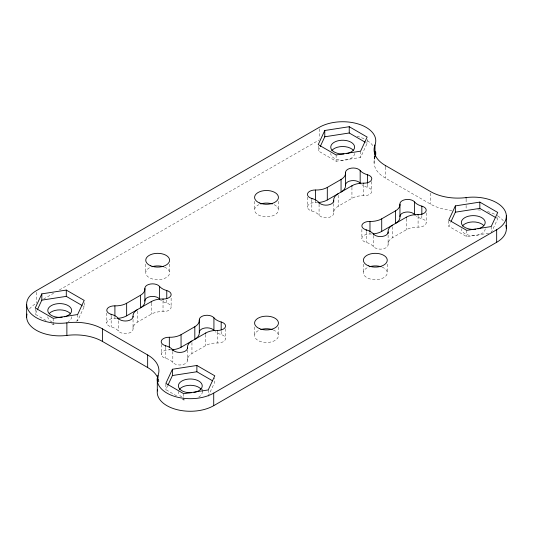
<?xml version="1.0" encoding="UTF-8"?>
<svg xmlns="http://www.w3.org/2000/svg" width="533" height="533" viewBox="0 0 533 533"><rect width="100%" height="100%" fill="white"/><g stroke="black" fill="none" stroke-linecap="round" stroke-linejoin="round"><path stroke-width="0.4" stroke-dasharray="2.67 2" d="M106.813 313.011L106.813 323.218M161.226 344.425L161.226 354.632M171.126 298.134L171.126 306.775M225.539 328.768L225.539 338.189M307.461 197.163L307.461 207.377M361.874 229.363L361.874 238.791M371.774 181.506L371.774 190.934M426.187 212.92L426.187 222.348M133.043 327.968L133.05 326.796M187.456 359.389L187.463 358.209M333.691 212.127L333.698 210.948M388.104 243.541L388.111 242.362M374.093 162.978L374.213 156.396M46.011 320.466L35.271 314.263L36.99 310.546M76.006 321.073L77.638 320.819L84.194 306.695L84.194 302.771M176.603 395.866L165.863 389.663L167.582 385.945M367.137 139.413L367.137 143.337L360.588 157.462L336.123 161.246L318.214 150.906L319.94 147.188M208.23 396.219L214.786 382.094L214.786 378.163M488.734 233.234L466.715 236.639L448.806 226.305L450.532 222.587M491.179 232.854L497.729 218.737L497.729 214.806M43.533 299.1L53.613 293.277M59.37 289.952L319.28 139.899M116.494 318.421A15.39 8.888 0 0 1 114.908 318.414A7.695 4.444 0 0 0 107.026 321.752A7.695 4.444 0 0 0 111.164 326.862A15.39 8.888 0 0 1 118.419 331.046A7.695 4.444 0 0 0 127.274 333.438A7.695 4.444 0 0 0 133.05 328.888A15.39 8.888 0 0 1 137.534 322.112L151.285 314.17A15.39 8.888 0 0 1 163.025 311.578A7.695 4.444 0 0 0 170.906 308.247A7.695 4.444 0 0 0 166.769 303.137A15.39 8.888 0 0 1 160.46 299.926M317.948 202.54A15.39 8.888 0 0 1 315.563 202.573A7.695 4.444 0 0 0 307.674 205.905A7.695 4.444 0 0 0 311.818 211.015A15.39 8.888 0 0 1 319.074 215.205A7.695 4.444 0 0 0 327.922 217.597A7.695 4.444 0 0 0 333.698 213.04A15.39 8.888 0 0 1 338.182 206.264L351.94 198.323A15.39 8.888 0 0 1 363.673 195.738A7.695 4.444 0 0 0 371.561 192.4A7.695 4.444 0 0 0 367.417 187.29A15.39 8.888 0 0 1 361.867 184.698M170.913 349.835A15.39 8.888 0 0 1 169.327 349.828A7.695 4.444 0 0 0 161.439 353.166A7.695 4.444 0 0 0 165.583 358.276A15.39 8.888 0 0 1 172.832 362.467A7.695 4.444 0 0 0 181.686 364.852A7.695 4.444 0 0 0 187.463 360.301A15.39 8.888 0 0 1 191.947 353.526L205.698 345.584A15.39 8.888 0 0 1 217.437 342.992A7.695 4.444 0 0 0 225.326 339.661A7.695 4.444 0 0 0 221.182 334.551A15.39 8.888 0 0 1 215.239 331.653M371.561 233.994A15.39 8.888 0 0 1 369.975 233.987A7.695 4.444 0 0 0 362.094 237.318A7.695 4.444 0 0 0 366.231 242.435A15.39 8.888 0 0 1 373.486 246.619A7.695 4.444 0 0 0 382.334 249.011A7.695 4.444 0 0 0 388.111 244.46A15.39 8.888 0 0 1 392.594 237.678L406.353 229.743A15.39 8.888 0 0 1 418.092 227.151A7.695 4.444 0 0 0 425.974 223.82A7.695 4.444 0 0 0 421.836 218.703A15.39 8.888 0 0 1 415.887 215.812M51.741 323.778L53.173 324.604L54.806 324.35M182.333 399.17L183.765 400.003L185.397 399.75M365.705 142.511L367.137 143.337M374.985 156.749L374.985 157.535A38.476 22.213 0 0 0 385.346 178.042L430.604 204.166A38.476 22.213 0 0 0 451.837 210.402M82.755 305.869L84.194 306.695M374.379 156.316L374.546 159.5L374.379 156.196M158.701 378.457L158.907 382.587A38.476 22.213 0 0 0 158.761 381.188M158.747 379.076L158.907 382.587M491.179 226.572L491.179 231.289M466.715 230.356L466.715 236.639M466.122 199.155L466.122 203.08M466.122 205.438L466.122 209.362M448.806 220.802L448.806 226.305M430.604 193.173L430.604 204.166M421.836 215.565L421.836 218.703M418.092 216.158L418.092 227.151M406.353 218.743L406.353 229.743M392.594 226.685L392.594 237.678M388.111 235.033L388.111 244.46M387.251 264.141L387.251 272.783M385.346 167.042L385.346 178.042M373.486 235.626L373.486 246.619M369.975 232.415L369.975 233.987M367.417 184.151L367.417 187.29M366.231 231.435L366.231 242.435M363.673 184.738L363.673 195.738M363.399 264.141L363.399 272.783M360.588 151.179L360.588 157.462M351.94 187.33L351.94 198.323M338.182 195.271L338.182 206.264M336.123 154.963L336.123 161.246M333.698 203.619L333.698 213.04M319.28 128.899L319.28 138.327M319.074 204.212L319.074 215.205M318.214 146.195L318.214 150.906M315.563 201.001L315.563 202.573M311.818 200.022L311.818 211.015M278.426 201.314L278.426 209.955M278.426 326.976L278.426 335.617M254.574 201.314L254.574 209.955M254.574 326.976L254.574 335.617M221.182 331.406L221.182 334.551M217.437 331.999L217.437 342.992M208.23 389.936L208.23 394.647M205.698 334.591L205.698 345.584M202.247 389.017L202.247 392.161M191.947 342.532L191.947 353.526M187.463 350.094L187.463 360.301M183.765 393.72L183.765 396.858M183.765 397.645L183.765 400.003M172.832 351.467L172.832 362.467M169.601 264.141L169.601 272.783M169.327 349.048L169.327 349.828M166.769 299.992L166.769 303.137M165.863 384.166L165.863 389.663M165.583 347.283L165.583 358.276M163.025 300.585L163.025 311.578M151.285 303.17L151.285 314.17M145.749 264.141L145.749 272.783M137.534 311.112L137.534 322.112M133.05 319.46L133.05 328.888M118.419 320.839L118.419 331.046M114.908 316.842L114.908 318.414M111.164 315.862L111.164 326.862M77.638 314.537L77.638 320.819M53.173 318.321L53.173 321.459M53.173 322.245L53.173 324.604M36.331 292.257L36.331 303.257M35.271 308.767L35.271 314.263M29.488 309.013A33.093 19.101 0 0 1 35.744 303.603M357.103 136.208A33.093 19.101 0 0 1 364.852 139.226M367.364 140.685A33.093 19.101 0 0 1 373.526 146.495M477.761 209.875A33.093 19.101 0 0 1 480.433 210.149M487.562 211.568A33.093 19.101 0 0 1 495.31 214.552M497.835 215.998A33.093 19.101 0 0 1 503.405 220.915M354.605 153.404A11.926 6.889 0 0 1 342.679 160.293A11.926 6.889 0 0 1 330.753 153.404M71.655 316.762A11.926 6.889 0 0 1 68.164 321.632M52.087 322.052A11.926 6.889 0 0 1 47.803 316.762M485.197 228.804A11.926 6.889 0 0 1 473.271 235.686A11.926 6.889 0 0 1 461.345 228.804M202.187 391.449A11.926 6.889 0 0 1 198.756 397.032M181.886 397.032A11.926 6.889 0 0 1 178.455 391.449M274.142 204.665A11.926 6.889 0 0 1 275.181 214.672A11.926 6.889 0 0 1 257.819 214.672A11.926 6.889 0 0 1 258.858 204.665M164.431 267.106A11.926 6.889 0 0 1 166.609 277.347A11.926 6.889 0 0 1 148.74 277.347A11.926 6.889 0 0 1 150.912 267.106M273.256 329.94A11.926 6.889 0 0 1 275.434 340.174A11.926 6.889 0 0 1 257.566 340.174A11.926 6.889 0 0 1 259.744 329.94M382.088 267.106A11.926 6.889 0 0 1 384.26 277.347A11.926 6.889 0 0 1 366.391 277.347A11.926 6.889 0 0 1 368.57 267.106"/><path stroke-width="0.8" d="M41.821 293.863L35.271 307.981L53.173 318.321L77.638 314.537L84.194 300.412L66.285 290.079L41.821 293.863L41.821 300.146L37.683 309.06M172.412 369.256L165.863 383.38L183.765 393.72L208.23 389.936L214.786 375.812L196.877 365.471L172.412 369.256L172.412 375.538L167.928 385.199M324.77 130.498L318.214 144.623L336.123 154.963L360.588 151.179L367.137 137.054L349.235 126.714L324.77 130.498L324.77 136.781L320.286 146.448M455.362 205.898L448.806 220.022L466.715 230.356L491.179 226.572L497.729 212.454L479.827 202.114L455.362 205.898L455.362 212.181L451.224 221.102M137.534 309.546A15.39 8.888 0 0 0 133.05 316.322A7.695 4.444 0 0 1 127.274 320.873A7.695 4.444 0 0 1 118.419 318.481A15.39 8.888 0 0 0 111.164 314.297A7.695 4.444 0 0 1 107.026 309.18A7.695 4.444 0 0 1 114.908 305.849A15.39 8.888 0 0 0 126.647 303.257L140.406 295.322A15.39 8.888 0 0 0 144.889 288.54A7.695 4.444 0 0 1 150.666 283.989A7.695 4.444 0 0 1 159.514 286.381A15.39 8.888 0 0 0 166.769 290.565A7.695 4.444 0 0 1 170.906 295.682A7.695 4.444 0 0 1 163.025 299.013A15.39 8.888 0 0 0 151.285 301.605L126.647 315.829A15.39 8.888 0 0 1 117.3 318.388M338.182 193.699A15.39 8.888 0 0 0 333.698 200.475A7.695 4.444 0 0 1 327.922 205.025A7.695 4.444 0 0 1 319.074 202.64A15.39 8.888 0 0 0 311.818 198.449A7.695 4.444 0 0 1 307.674 193.339A7.695 4.444 0 0 1 315.563 190.008A15.39 8.888 0 0 0 327.302 187.416L341.053 179.474A15.39 8.888 0 0 0 345.537 172.699A7.695 4.444 0 0 1 351.314 168.148A7.695 4.444 0 0 1 360.168 170.533A15.39 8.888 0 0 0 367.417 174.724A7.695 4.444 0 0 1 371.561 179.834A7.695 4.444 0 0 1 363.673 183.172A15.39 8.888 0 0 0 351.94 185.757L327.302 199.982A15.39 8.888 0 0 1 318.747 202.48M191.947 340.96A15.39 8.888 0 0 0 187.463 347.736A7.695 4.444 0 0 1 181.686 352.286A7.695 4.444 0 0 1 172.832 349.895A15.39 8.888 0 0 0 165.583 345.71A7.695 4.444 0 0 1 161.439 340.6A7.695 4.444 0 0 1 169.327 337.262A15.39 8.888 0 0 0 181.06 334.677L194.818 326.736A15.39 8.888 0 0 0 199.302 319.96A7.695 4.444 0 0 1 205.078 315.403A7.695 4.444 0 0 1 213.926 317.795A15.39 8.888 0 0 0 221.182 321.985A7.695 4.444 0 0 1 225.326 327.095A7.695 4.444 0 0 1 217.437 330.427A15.39 8.888 0 0 0 205.698 333.018L181.06 347.243A15.39 8.888 0 0 1 171.713 349.801M392.594 225.113A15.39 8.888 0 0 0 388.111 231.895A7.695 4.444 0 0 1 382.334 236.445A7.695 4.444 0 0 1 373.486 234.054A15.39 8.888 0 0 0 366.231 229.863A7.695 4.444 0 0 1 362.094 224.753A7.695 4.444 0 0 1 369.975 221.422A15.39 8.888 0 0 0 381.715 218.83L395.466 210.888A15.39 8.888 0 0 0 399.95 204.112A7.695 4.444 0 0 1 405.726 199.562A7.695 4.444 0 0 1 414.581 201.954A15.39 8.888 0 0 0 421.836 206.138A7.695 4.444 0 0 1 425.974 211.248A7.695 4.444 0 0 1 418.092 214.586A15.39 8.888 0 0 0 406.353 217.171L381.715 231.395A15.39 8.888 0 0 1 373.167 233.9M213.72 393.101L496.669 229.743A33.093 19.101 0 0 0 502.286 207.051A33.093 19.101 0 0 0 466.122 197.583A38.476 22.213 0 0 1 430.604 191.6L385.346 165.477A38.476 22.213 0 0 1 374.985 144.969A33.093 19.101 0 0 0 358.589 124.089A33.093 19.101 0 0 0 319.28 127.334L36.331 290.692A33.093 19.101 0 0 0 30.714 313.384A33.093 19.101 0 0 0 66.878 322.851A38.476 22.213 0 0 1 102.396 328.834L147.654 354.958A38.476 22.213 0 0 1 158.015 375.465A33.093 19.101 0 0 0 174.411 396.345A33.093 19.101 0 0 0 213.72 393.101L213.72 405.666A33.093 19.101 0 0 1 175.524 409.251A33.093 19.101 0 0 1 157.561 389.463M213.72 405.666L496.669 242.308A33.093 19.101 0 0 0 505.777 225.226M324.77 136.781L349.235 132.997L364.992 142.098M455.362 212.181L479.827 208.396L496.296 217.91M41.821 300.146L66.285 296.361L82.042 305.456M172.412 375.538L196.877 371.754L212.634 380.855M26.97 314.064A33.093 19.101 0 0 0 66.878 335.417A38.476 22.213 0 0 1 102.396 341.4L147.654 367.523A38.476 22.213 0 0 1 157.382 377.011M506.35 215.772L506.35 228.337M496.669 229.743L496.669 242.308M479.827 202.114L479.827 208.396M466.122 197.583L466.122 198.369M421.836 206.138L421.836 214.779M418.092 214.586L418.092 215.372M414.581 201.954L414.581 214.519A15.39 8.888 0 0 0 415.18 215.179M406.353 217.171L406.353 217.957M399.95 204.112L399.95 216.678A15.39 8.888 0 0 1 395.466 223.454L395.466 210.888M388.111 231.895L388.111 233.461M385.346 165.477L385.346 166.256M381.715 218.83L381.715 231.395M374.985 144.969L374.985 155.962M373.486 234.054L373.486 234.84M369.975 221.422L369.975 231.628M367.417 174.724L367.417 183.365M366.231 229.863L366.231 230.649M363.673 183.172L363.673 183.952M360.168 170.533L360.168 183.105A15.39 8.888 0 0 0 360.768 183.758M351.94 185.757L351.94 186.543M349.235 126.714L349.235 132.997M345.537 172.699L345.537 185.264A15.39 8.888 0 0 1 341.053 192.04L341.053 179.474M333.698 200.475L333.698 202.047M327.302 187.416L327.302 199.982M319.074 202.64L319.074 203.426M315.563 190.008L315.563 200.215M311.818 198.449L311.818 199.235M221.182 321.985L221.182 329.84M217.437 330.427L217.437 331.213M213.926 317.795L213.926 330.36A15.39 8.888 0 0 0 214.219 330.693M205.698 333.018L205.698 333.805M199.302 319.96L199.302 332.525A15.39 8.888 0 0 1 194.818 339.301L194.818 326.736M196.877 365.471L196.877 371.754M187.463 347.736L187.463 348.522M181.06 334.677L181.06 347.243M172.832 349.895L172.832 350.681M169.327 337.262L169.327 347.476M166.769 290.565L166.769 298.42M165.583 345.71L165.583 346.497M163.025 299.013L163.025 299.799M159.514 286.381L159.514 298.946A15.39 8.888 0 0 0 159.807 299.279M158.015 375.465L158.015 377.824M157.302 378.37L157.302 390.936M151.285 301.605L151.285 302.384M147.654 354.958L147.654 367.523M144.889 288.54L144.889 301.105A15.39 8.888 0 0 1 140.406 307.887L140.406 295.322M133.05 316.322L133.05 317.108M126.647 303.257L126.647 315.829M118.419 318.481L118.419 319.267M114.908 305.849L114.908 316.062M111.164 314.297L111.164 315.076M102.396 328.834L102.396 341.4M66.878 322.851L66.878 335.417M66.285 290.079L66.285 296.361M26.65 304.663L26.65 317.228M375.618 151.585A33.093 19.101 0 0 1 375.439 156.109M331.733 150.672A11.926 6.889 0 0 1 342.679 146.522A11.926 6.889 0 0 1 353.626 150.672M49.303 313.424A11.926 6.889 0 0 1 60.316 309.886A11.926 6.889 0 0 1 70.676 314.03M462.324 226.065A11.926 6.889 0 0 1 472.684 221.921A11.926 6.889 0 0 1 483.697 225.459M179.374 389.423A11.926 6.889 0 0 1 190.321 385.272A11.926 6.889 0 0 1 201.267 389.423M260.71 203.932A11.926 6.889 0 0 1 272.29 203.932M151.885 266.76A11.926 6.889 0 0 1 163.464 266.76M260.71 329.594A11.926 6.889 0 0 1 272.29 329.594M369.536 266.76A11.926 6.889 0 0 1 381.115 266.76M345.537 185.264A7.695 4.444 0 0 1 351.314 180.714A7.695 4.444 0 0 1 360.168 183.105M399.95 216.678A7.695 4.444 0 0 1 405.726 212.127A7.695 4.444 0 0 1 414.581 214.519M144.889 301.105A7.695 4.444 0 0 1 150.666 296.555A7.695 4.444 0 0 1 159.514 298.946M199.302 332.525A7.695 4.444 0 0 1 205.078 327.975A7.695 4.444 0 0 1 213.926 330.36M62.174 317.222A11.926 6.889 0 0 1 48.17 308.78A11.926 6.889 0 0 1 67.471 305.242A11.926 6.889 0 0 1 64.466 316.802M343.912 153.97A11.926 6.889 0 0 1 331.479 144.749A11.926 6.889 0 0 1 351.294 142.358A11.926 6.889 0 0 1 346.297 153.684M475.716 229.257A11.926 6.889 0 0 1 461.711 220.815A11.926 6.889 0 0 1 481.013 217.277A11.926 6.889 0 0 1 478.008 228.837M191.554 392.728A11.926 6.889 0 0 1 179.128 383.507A11.926 6.889 0 0 1 198.936 381.115A11.926 6.889 0 0 1 193.939 392.441M259.504 202.96A11.926 6.889 0 0 0 278.366 198.096A11.926 6.889 0 0 0 261.636 191.1A11.926 6.889 0 0 0 259.504 202.96M150.672 265.794A11.926 6.889 0 0 0 169.534 260.93A11.926 6.889 0 0 0 152.811 253.928A11.926 6.889 0 0 0 150.672 265.794M259.504 328.621A11.926 6.889 0 0 0 278.366 323.758A11.926 6.889 0 0 0 261.636 316.762A11.926 6.889 0 0 0 259.504 328.621M368.33 265.794A11.926 6.889 0 0 0 387.191 260.93A11.926 6.889 0 0 0 370.462 253.928A11.926 6.889 0 0 0 368.33 265.794"/></g></svg>
